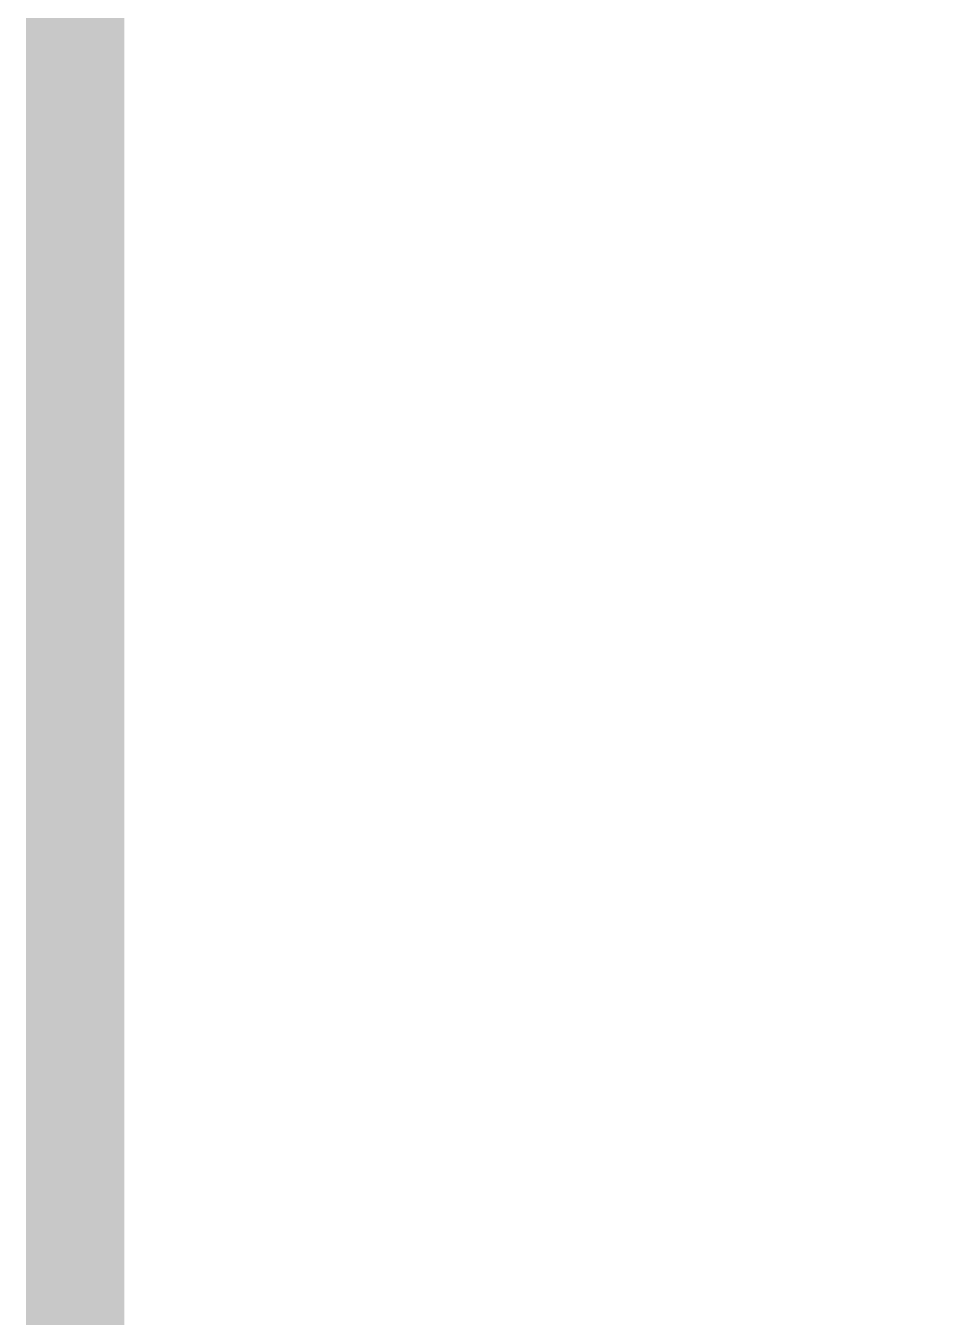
# Model space of a CAD drawing. Header units: millimetres. Extents: x -157 to 4988, y 4688 to 7765.
# Drawn here: x -151.4 to -57.8, y 5454.9 to 5586.2 of the extents above; entities that cross this region are included whole.
import ezdxf

# ---------------------------------------------------------------- set-up
doc = ezdxf.new("R2010")
doc.units = ezdxf.units.MM
doc.header["$LTSCALE"] = 0.2
doc.layers.add('RI-LAYOUT', color=7, linetype='Continuous')

msp = doc.modelspace()

# ---------------------------------------------------------------- linework, layer by layer
at = {"layer": 'RI-LAYOUT', "const_width": 10}
msp.add_lwpolyline([(-146.384997649302, 5322.01140665503), (492.3777953979461, 5322.01140665503), (492.3777953979461, 5856.702821553231), (-146.384997649302, 5856.702821553231)], close=True, dxfattribs=at)

doc.saveas('drawing.dxf')
